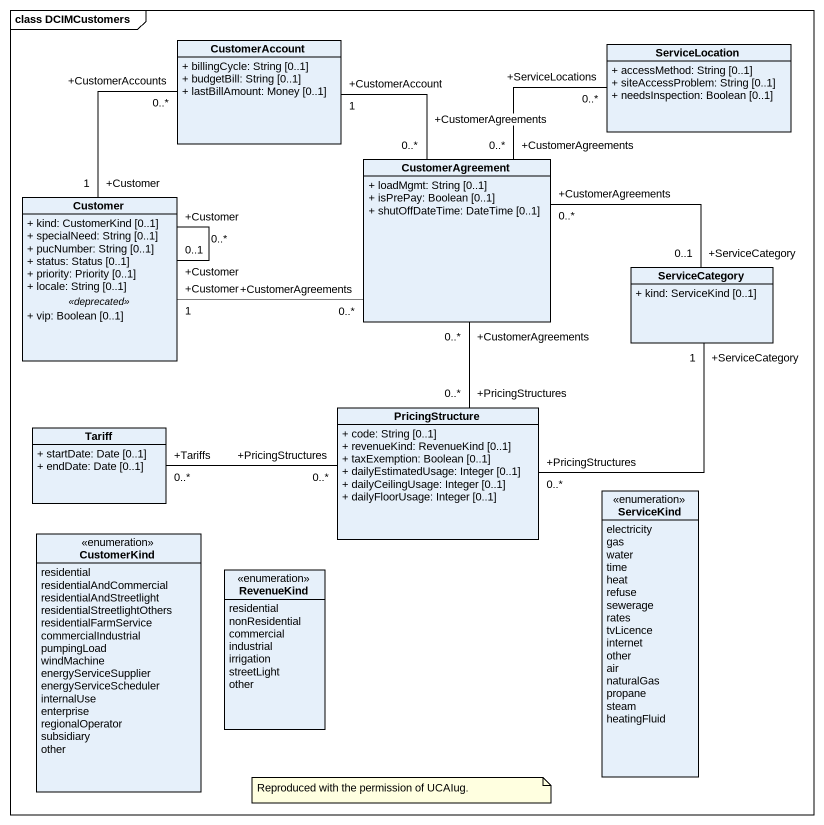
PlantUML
@startuml
mainframe class DCIMCustomers
hide circle
hide empty members
skinparam classAttributeIconSize 0
class CustomerAccount {
  + billingCycle: String [0..1]
  + budgetBill: String [0..1]
  + lastBillAmount: Money [0..1]
}
class ServiceLocation {
  + accessMethod: String [0..1]
  + siteAccessProblem: String [0..1]
  + needsInspection: Boolean [0..1]
}
class CustomerAgreement {
  + loadMgmt: String [0..1]
  + isPrePay: Boolean [0..1]
  + shutOffDateTime: DateTime [0..1]
}
class Customer {
  + kind: CustomerKind [0..1]
  + specialNeed: String [0..1]
  + pucNumber: String [0..1]
  + status: Status [0..1]
  + priority: Priority [0..1]
  + locale: String [0..1]
  .. <<deprecated>> ..
  + vip: Boolean [0..1]
}
class ServiceCategory {
  + kind: ServiceKind [0..1]
}
class PricingStructure {
  + code: String [0..1]
  + revenueKind: RevenueKind [0..1]
  + taxExemption: Boolean [0..1]
  + dailyEstimatedUsage: Integer [0..1]
  + dailyCeilingUsage: Integer [0..1]
  + dailyFloorUsage: Integer [0..1]
}
class Tariff {
  + startDate: Date [0..1]
  + endDate: Date [0..1]
}
enum ServiceKind {
  electricity
  gas
  water
  time
  heat
  refuse
  sewerage
  rates
  tvLicence
  internet
  other
  air
  naturalGas
  propane
  steam
  heatingFluid
}
enum CustomerKind {
  residential
  residentialAndCommercial
  residentialAndStreetlight
  residentialStreetlightOthers
  residentialFarmService
  commercialIndustrial
  pumpingLoad
  windMachine
  energyServiceSupplier
  energyServiceScheduler
  internalUse
  enterprise
  regionalOperator
  subsidiary
  other
}
enum RevenueKind {
  residential
  nonResidential
  commercial
  industrial
  irrigation
  streetLight
  other
}
CustomerAccount "+CustomerAccount\n1" -- "+CustomerAgreements\n0..*" CustomerAgreement
CustomerAgreement "+CustomerAgreements\n0..*" -up- "+ServiceLocations\n0..*" ServiceLocation
CustomerAgreement "+CustomerAgreements\n0..*" -right- "+ServiceCategory\n0..1" ServiceCategory
CustomerAgreement "+CustomerAgreements\n0..*" -- "+PricingStructures\n0..*" PricingStructure
Customer "+Customer\n1" -up- "+CustomerAccounts\n0..*" CustomerAccount
Customer "+Customer\n1" -right- "+CustomerAgreements\n0..*" CustomerAgreement
Customer "+Customer\n0..1" -- "+Customer\n0..*" Customer
ServiceCategory "+ServiceCategory\n1" -- "+PricingStructures\n0..*" PricingStructure
PricingStructure "+PricingStructures\n0..*" -left- "+Tariffs\n0..*" Tariff
note as N1
  Reproduced with the permission of UCAIug.
end note
@enduml
